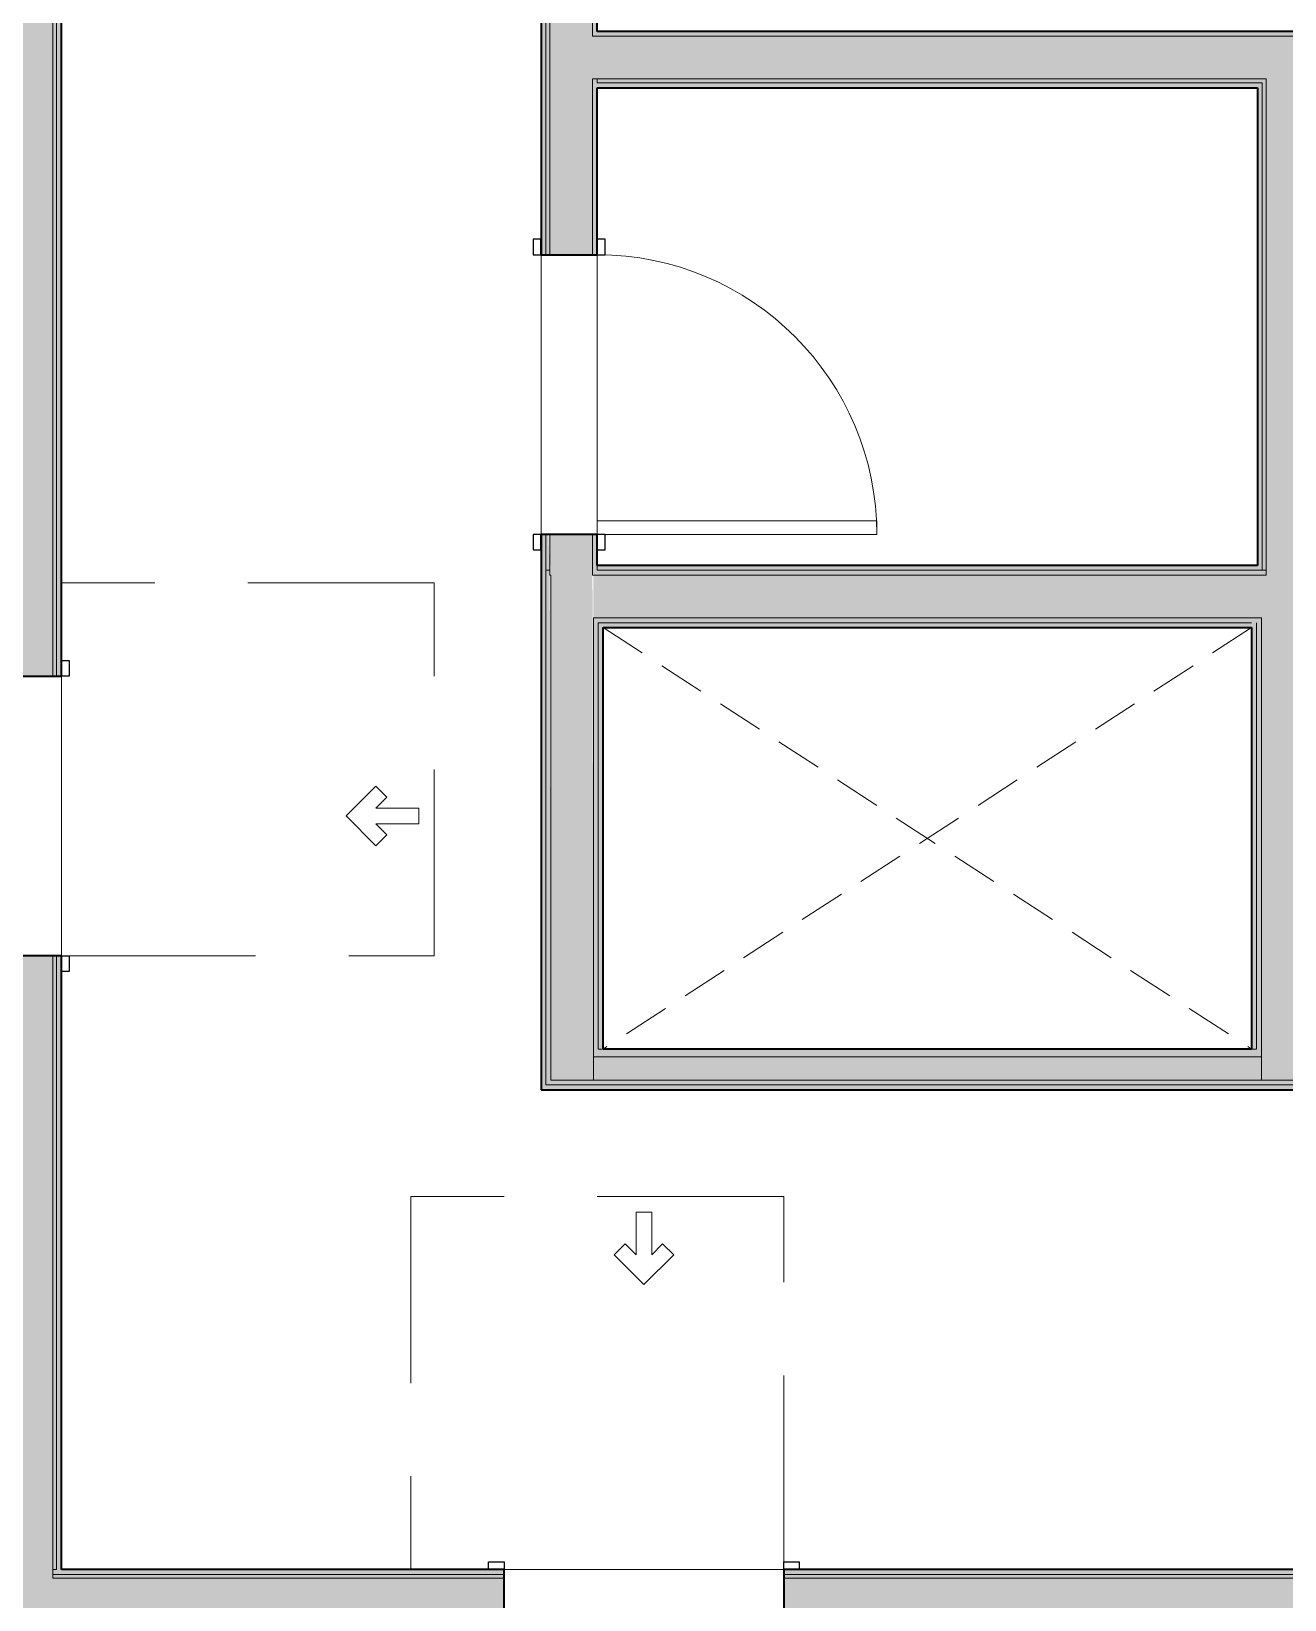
# Model space of a CAD drawing. Header units: inches. Extents: x 6 to 8416, y -388 to 6104.
# Drawn here: x 4427.5 to 4588.9, y 265.3 to 467.2 of the extents above; entities that cross this region are included whole.
import ezdxf

# ---------------------------------------------------------------- set-up
doc = ezdxf.new("R2010")
doc.units = ezdxf.units.IN
doc.header["$MEASUREMENT"] = 0
doc.linetypes.add('Hidden 1_16_', pattern=[36, 24, -12])
doc.linetypes.add('Hidden 1_8_', pattern=[9, 6, -3])
for name, color, linetype, lineweight in [('A-DETL', 90, 'Continuous', 13), ('A-DOOR', 31, 'Continuous', 18), ('A-DOOR-FRAM', 31, 'Continuous', 25), ('A-GENM', 13, 'Continuous', 18), ('A-ROOM', 32, 'Continuous', 13), ('A-WALL', 113, 'Continuous', 25), ('A-WALL-PATT', 111, 'Continuous', 35), ('I-WALL', 2, 'Continuous', 25)]:
    doc.layers.add(name, color=color, linetype=linetype, lineweight=lineweight)

# ---------------------------------------------------------------- blocks, each defined once
blk = doc.blocks.new('Single-Flush-ICC ADA-AM - 36_ x 84_-20  - _U-E _ UNIT ENTRY_-6489154-LEVEL 3 - PLAN Copy 1 Copy 1')
at = {"layer": 'A-DOOR'}
for p, q in [((16.25, -3.88), (18, -3.88)), ((16.25, -3.88), (16.25, -39.88)), ((18, -3.88), (18, -39.88)), ((16.25, -39.88), (18, -39.88))]:
    blk.add_line(p, q, dxfattribs=at)
at = {"layer": 'A-DOOR', "lineweight": 9}
blk.add_arc((18, -3.88), 36, 180, 270, dxfattribs=at)
at = {"layer": 'A-DOOR-FRAM'}
for p, q in [((-20, 3.88), (-20, 4.88)), ((-20, 4.88), (-18, 4.88)), ((-18, 4.88), (-18, 3.88)), ((18, 3.88), (18, 4.88)), ((18, 4.88), (20, 4.88)), ((20, 4.88), (20, 3.88)), ((-18, 3.88), (-20, 3.88)), ((20, 3.88), (18, 3.88)), ((-20, -3.88), (-18, -3.88)), ((-20, -4.87), (-20, -3.88)), ((-18, -3.88), (-18, -4.87)), ((18, -3.88), (20, -3.88)), ((18, -4.87), (18, -3.88)), ((20, -3.88), (20, -4.87)), ((-18, -4.87), (-20, -4.87)), ((20, -4.87), (18, -4.87))]:
    blk.add_line(p, q, dxfattribs=at)
blk = doc.blocks.new('GM Door Push Clearance-ICC ADA-AM - GM Door Push Clearance-ICC ADA-AM-V110-LEVEL 3 - PLAN Copy 1 Copy 1')
at = {"layer": 'A-GENM', "linetype": 'Hidden 1_16_', "lineweight": 9}
for p, q in [((-30, 51.88), (-30, 3.88)), ((18, 51.88), (-30, 51.88)), ((18, 4.87), (18, 51.88)), ((-1, 49.88), (-1, 44.37)), ((1, 49.88), (-1, 49.88)), ((1, 49.88), (1, 44.37)), ((-2.41, 45.79), (-3.83, 44.37)), ((-1, 44.37), (-2.41, 45.79)), ((1, 44.37), (2.41, 45.79)), ((2.41, 45.79), (3.83, 44.37)), ((-3.83, 44.37), (0, 40.55)), ((3.83, 44.37), (0, 40.55)), ((-18, 3.88), (18, 3.88))]:
    blk.add_line(p, q, dxfattribs=at)
blk = doc.blocks.new('Single-Flush-ICC ADA-AM - 36_ x 84_-20-13876669-LEVEL 3 - PLAN Copy 1 Copy 1')
at = {"layer": 'A-DOOR'}
for p, q in [((16.25, 39.63), (18, 39.63)), ((16.25, 3.62), (16.25, 39.63)), ((18, 3.62), (18, 39.63)), ((16.25, 3.62), (18, 3.62))]:
    blk.add_line(p, q, dxfattribs=at)
at = {"layer": 'A-DOOR', "lineweight": 9}
blk.add_arc((18, 3.62), 36, 90, 180, dxfattribs=at)
at = {"layer": 'A-DOOR-FRAM'}
for p, q in [((-18, 4.62), (-20, 4.62)), ((-20, 4.62), (-20, 3.62)), ((-18, 3.62), (-18, 4.62)), ((20, 4.62), (18, 4.62)), ((18, 4.62), (18, 3.62)), ((20, 3.62), (20, 4.62)), ((-20, 3.62), (-18, 3.62)), ((18, 3.62), (20, 3.62)), ((-18, -3.63), (-20, -3.63)), ((-20, -3.63), (-20, -4.63)), ((-18, -4.63), (-18, -3.63)), ((20, -3.63), (18, -3.63)), ((18, -3.63), (18, -4.63)), ((20, -4.63), (20, -3.63)), ((-20, -4.63), (-18, -4.63)), ((18, -4.63), (20, -4.63))]:
    blk.add_line(p, q, dxfattribs=at)

msp = doc.modelspace()

# ---------------------------------------------------------------- hatches: boundary and pattern name
at = {"layer": 'A-WALL-PATT', "lineweight": 25}
h = msp.add_hatch(color=10, dxfattribs=at)
h.paths.add_polyline_path([(4431.41533733, 344.18577679), (4431.41533733, 348.18577679), (4430.79033733, 348.18577679), (4430.79033733, 344.18577679)])
h.paths.add_polyline_path([(4430.79033733, 384.18577679), (4431.41533733, 384.18577679), (4431.41533733, 807.06077679), (4430.79033733, 807.06077679), (4430.79033733, 409.83856081)])
h = msp.add_hatch(color=10, dxfattribs=at)
h.paths.add_polyline_path([(4493.16533733, 398.43577679), (4493.79033733, 398.43577679), (4493.79033733, 402.43577679), (4493.16533733, 402.43577679)])
h.paths.add_polyline_path([(4493.79033733, 438.43577679), (4493.79033733, 499.68577679), (4493.16533733, 499.68577679), (4493.16533733, 438.43577679)])
at = {"layer": 'A-WALL-PATT'}
h = msp.add_hatch(color=10, dxfattribs=at)
h.paths.add_polyline_path([(4500.41533733, 397.81077679), (4500.41533733, 402.43577679), (4499.79033733, 402.43577679), (4499.79033733, 397.81077679)])
h.paths.add_polyline_path([(4499.79033733, 438.43577679), (4500.41533733, 438.43577679), (4500.41533733, 461.06077679), (4499.79033733, 461.06077679)])
h.paths.add_polyline_path([(4499.79033733, 466.56077679), (4500.41533733, 466.56077679), (4500.41533733, 499.68577679), (4499.79033733, 499.68577679), (4499.79033733, 488.56556081)])
for points in [[(4592.04033733, 466.56077679), (4592.66533733, 466.56077679), (4592.66533733, 467.18577679), (4500.41533733, 467.18577679), (4500.41533733, 466.56077679), (4578.47303685, 466.56077679)], [(4493.16533733, 330.93577679), (4493.79033733, 331.11156081), (4493.79033733, 398.43577679), (4493.16533733, 398.43577679), (4493.16533733, 331.11156081)], [(4493.79033733, 331.56077679), (4494.41533733, 331.56077679), (4494.29033733, 397.81077679), (4493.79033733, 397.81077679), (4493.79033733, 370.47506081)], [(4578.47303685, 397.18577679), (4586.54033733, 397.18577679), (4586.54033733, 397.81077679), (4499.79033733, 397.81077679), (4499.91533733, 397.18577679), (4544.73053685, 397.18577679)], [(4499.91533733, 335.18577679), (4500.54033733, 335.18577679), (4500.54033733, 391.68577679), (4499.91533733, 391.68577679), (4499.91533733, 370.47506081)], [(4544.73053685, 391.06077679), (4585.29033733, 391.06077679), (4585.29033733, 391.68577679), (4500.54033733, 391.68577679), (4500.54033733, 391.06077679), (4510.98803685, 391.06077679)], [(4585.91533733, 335.18577679), (4585.91533733, 391.68577679), (4585.29033733, 391.68577679), (4585.29033733, 335.18577679)], [(4578.47303685, 390.43577679), (4584.66533733, 390.43577679), (4584.66533733, 391.06077679), (4501.16533733, 391.06077679), (4501.16533733, 390.43577679), (4544.73053685, 390.43577679)], [(4584.66533733, 336.18577679), (4585.29033733, 336.18577679), (4585.29033733, 391.06077679), (4584.66533733, 391.06077679), (4584.66533733, 340.95243581)], [(4592.04033733, 330.93577679), (4592.04033733, 331.56077679), (4493.79033733, 331.56077679), (4493.79033733, 330.93577679), (4591.41533733, 330.93577679)], [(4501.16533733, 331.56077679), (4591.41533733, 331.56077679), (4591.41533733, 332.18577679), (4494.41533733, 332.18577679), (4494.41533733, 331.56077679)]]:
    msp.add_hatch(color=10, dxfattribs=at).paths.add_polyline_path(points)
at = {"layer": 'A-WALL-PATT', "lineweight": 25}
for points in [[(4585.41533733, 459.93577679), (4586.04033733, 459.93577679), (4586.04033733, 460.56077679), (4500.41533733, 460.56077679), (4500.41533733, 459.93577679), (4578.47303685, 459.93577679)], [(4585.91533733, 398.43577679), (4586.04033733, 398.43577679), (4586.04033733, 459.93577679), (4585.41533733, 459.93577679), (4585.41533733, 398.43577679)], [(4578.47303685, 397.81077679), (4586.04033733, 397.81077679), (4585.91533733, 398.43577679), (4500.41533733, 398.43577679), (4500.41533733, 397.81077679), (4544.73053685, 397.81077679)], [(4500.54033733, 336.18577679), (4501.16533733, 336.18577679), (4501.16533733, 391.06077679), (4500.54033733, 391.06077679), (4500.54033733, 370.47506081)], [(4430.79033733, 269.18577679), (4431.41533733, 269.18577679), (4431.41533733, 344.18577679), (4430.79033733, 344.18577679), (4430.79033733, 272.06631081)], [(4544.73053685, 335.18577679), (4585.29033733, 335.18577679), (4585.29033733, 336.18577679), (4500.54033733, 336.18577679), (4500.54033733, 335.18577679), (4501.16533733, 335.18577679)], [(4840.04033733, 268.56077679), (4840.66533733, 268.56077679), (4840.66533733, 269.18577679), (4529.54033733, 269.18577679), (4529.54033733, 268.56077679), (4831.54178685, 268.56077679)]]:
    msp.add_hatch(color=10, dxfattribs=at).paths.add_polyline_path(points)
h = msp.add_hatch(color=10, dxfattribs=at)
h.paths.add_polyline_path([(4477.24553685, 268.56077679), (4488.41533733, 268.56077679), (4488.41533733, 269.18577679), (4430.29033733, 269.18577679), (4430.29033733, 268.56077679), (4443.50303685, 268.56077679)])
h.paths.add_polyline_path([(4529.54033733, 268.56077679), (4529.54033733, 269.18577679), (4524.41533733, 269.18577679), (4524.41533733, 268.56077679)])
at = {"layer": 'I-WALL'}
h = msp.add_hatch(color=10, dxfattribs=at)
h.paths.add_polyline_path([(4430.29033733, 344.18577679), (4430.29033733, 348.18577679), (4424.79033733, 348.18577679), (4424.79033733, 344.18577679)])
h.paths.add_polyline_path([(4424.79033733, 384.18577679), (4430.29033733, 384.18577679), (4430.29033733, 806.56077679), (4424.79033733, 806.56077679), (4424.79033733, 409.83856081)])
h = msp.add_hatch(color=10, dxfattribs=at)
h.paths.add_polyline_path([(4430.79033733, 344.18577679), (4430.79033733, 348.18577679), (4430.29033733, 348.18577679), (4430.29033733, 344.18577679)])
h.paths.add_polyline_path([(4430.79033733, 384.18577679), (4430.79033733, 806.56077679), (4430.29033733, 806.56077679), (4430.29033733, 384.18577679)])
h = msp.add_hatch(color=10, dxfattribs=at)
h.paths.add_polyline_path([(4493.79033733, 397.81077679), (4494.29033733, 397.81077679), (4494.11678685, 402.43577679), (4493.79033733, 402.43577679), (4493.79033733, 398.43577679)])
h.paths.add_polyline_path([(4493.79033733, 438.43577679), (4494.29033733, 438.43577679), (4494.29033733, 499.68577679), (4493.79033733, 499.68577679), (4493.79033733, 488.56556081)])
h = msp.add_hatch(color=10, dxfattribs=at)
h.paths.add_polyline_path([(4499.79033733, 397.18577679), (4499.79033733, 402.43577679), (4494.29033733, 402.43577679), (4494.41533733, 397.18577679)])
h.paths.add_polyline_path([(4499.79033733, 438.43577679), (4499.79033733, 499.68577679), (4494.29033733, 499.68577679), (4494.29033733, 438.43577679)])
for points in [[(4586.54033733, 461.06077679), (4592.04033733, 461.06077679), (4592.04033733, 466.56077679), (4499.79033733, 466.56077679), (4499.79033733, 461.06077679), (4578.47303685, 461.06077679)], [(4586.04033733, 460.56077679), (4586.54033733, 460.56077679), (4586.54033733, 461.06077679), (4500.41533733, 461.06077679), (4500.41533733, 460.56077679), (4578.47303685, 460.56077679)], [(4586.54033733, 397.81077679), (4586.54033733, 460.56077679), (4586.04033733, 460.56077679), (4586.04033733, 397.81077679)], [(4586.54033733, 397.18577679), (4592.04033733, 397.18577679), (4592.04033733, 461.06077679), (4586.54033733, 461.06077679), (4586.54033733, 397.81077679)], [(4499.91533733, 332.18577679), (4499.79033733, 397.18577679), (4494.41533733, 397.18577679), (4494.41533733, 332.18577679)], [(4585.91533733, 391.68577679), (4585.91533733, 397.18577679), (4499.91533733, 397.18577679), (4499.91533733, 391.68577679), (4585.29033733, 391.68577679)], [(4591.41533733, 332.18577679), (4591.41533733, 397.18577679), (4585.91533733, 397.18577679), (4585.91533733, 332.18577679)], [(4430.29033733, 268.06077679), (4430.29033733, 344.18577679), (4424.79033733, 344.18577679), (4424.79033733, 268.06077679), (4426.63178685, 268.06077679)], [(4430.79033733, 269.18577679), (4430.79033733, 344.18577679), (4430.29033733, 344.18577679), (4430.29033733, 269.18577679)], [(4585.91533733, 332.18577679), (4585.91533733, 335.18577679), (4499.91533733, 335.18577679), (4499.91533733, 332.18577679), (4584.66533733, 332.18577679)], [(4831.54178685, 268.06077679), (4841.29033733, 268.06077679), (4841.29033733, 268.56077679), (4529.54033733, 268.56077679), (4529.54033733, 268.06077679), (4814.67053685, 268.06077679)], [(4841.29033733, 262.56077679), (4841.29033733, 268.06077679), (4529.54033733, 268.06077679), (4529.54033733, 262.56077679), (4840.66533733, 262.56077679)]]:
    msp.add_hatch(color=10, dxfattribs=at).paths.add_polyline_path(points)
h = msp.add_hatch(color=10, dxfattribs=at)
h.paths.add_polyline_path([(4529.54033733, 268.06077679), (4529.54033733, 268.56077679), (4524.41533733, 268.56077679), (4524.41533733, 268.06077679)])
h.paths.add_polyline_path([(4443.50303685, 268.06077679), (4488.41533733, 268.06077679), (4488.41533733, 268.56077679), (4430.29033733, 268.56077679), (4430.29033733, 268.06077679)])
h = msp.add_hatch(color=10, dxfattribs=at)
h.paths.add_polyline_path([(4529.54033733, 262.56077679), (4529.54033733, 268.06077679), (4524.41533733, 268.06077679), (4524.41533733, 262.56077679)])
h.paths.add_polyline_path([(4426.63178685, 262.56077679), (4488.41533733, 262.56077679), (4488.41533733, 268.06077679), (4424.79033733, 268.06077679), (4424.79033733, 262.56077679)])

# ---------------------------------------------------------------- linework, layer by layer
at = {"layer": 'A-DETL', "linetype": 'Hidden 1_8_', "lineweight": 9}
for p, q in [((4501.16533733, 390.43577679), (4584.66533733, 336.18577679)), ((4584.66533733, 390.43577679), (4501.16533733, 336.18577679))]:
    msp.add_line(p, q, dxfattribs=at)
at = {"layer": 'A-ROOM', "lineweight": 9, "flags": 128}
for points in [[(4853.04033733, 563.31077679), (4785.54033733, 563.31077679), (4785.54033733, 914.43577679), (4659.54033733, 914.43577679), (4659.54033733, 912.43577679), (4549.66358475, 912.43577679), (4549.66358475, 883.68577679), (4500.91533733, 883.68577679), (4500.91533733, 499.68577679), (4500.41533733, 499.68577679), (4500.41533733, 467.18577679), (4592.66533733, 467.18577679), (4592.66533733, 398.49858278), (4592.66533733, 394.43577679), (4592.66533733, 338.18577679), (4733.66533733, 338.18577679), (4733.66533733, 370.81077679), (4778.16533733, 370.81077679), (4778.16533733, 343.68577679), (4844.04033733, 343.68577679)], [(4431.41533733, 807.68577679), (4431.41533733, 344.18577679), (4431.41533733, 269.18577679), (4529.54033733, 269.18577679), (4836.66533733, 269.18577679), (4840.04033733, 269.18577679), (4840.04033733, 271.58477679), (4840.04033733, 336.43577679), (4778.16533733, 336.43577679), (4778.16533733, 330.93577679), (4736.66533733, 330.93577679), (4588.66533733, 330.93577679), (4493.16533733, 330.93577679), (4493.16533733, 394.43577679), (4493.16533733, 398.49858278), (4493.16533733, 463.56077679), (4493.16533733, 499.68577679)]]:
    msp.add_lwpolyline(points, dxfattribs=at)
for points in [[(4500.41533733, 398.43577679), (4585.41533733, 398.43577679), (4585.41533733, 459.93577679), (4500.41533733, 459.93577679)], [(4501.16533733, 390.43577679), (4501.16533733, 336.18577679), (4584.66533733, 336.18577679), (4584.66533733, 390.43577679)]]:
    msp.add_lwpolyline(points, close=True, dxfattribs=at)
at = {"layer": 'A-WALL', "lineweight": 9}
for p, q in [((4430.29033733, 806.56077679), (4430.29033733, 384.18577679)), ((4430.79033733, 807.06077679), (4430.79033733, 384.18577679)), ((4493.79033733, 438.43577679), (4493.79033733, 503.68577679)), ((4494.29033733, 438.43577679), (4494.29033733, 503.68577679)), ((4499.79033733, 466.56077679), (4499.79033733, 503.68577679)), ((4592.04033733, 466.56077679), (4499.79033733, 466.56077679)), ((4586.54033733, 461.06077679), (4499.79033733, 461.06077679)), ((4499.79033733, 438.43577679), (4499.79033733, 461.06077679)), ((4500.41533733, 461.06077679), (4500.41533733, 460.56077679)), ((4586.04033733, 460.56077679), (4500.41533733, 460.56077679)), ((4586.04033733, 397.81077679), (4586.04033733, 460.56077679)), ((4586.54033733, 397.18577679), (4586.54033733, 461.06077679)), ((4493.79033733, 402.43577679), (4493.79033733, 331.56077679)), ((4494.29033733, 397.18577679), (4494.29033733, 402.43577679)), ((4499.79033733, 397.18577679), (4499.79033733, 402.43577679)), ((4494.29033733, 397.81077679), (4493.79033733, 397.81077679)), ((4500.41533733, 397.81077679), (4500.41533733, 398.43577679)), ((4500.41533733, 397.81077679), (4586.54033733, 397.81077679)), ((4494.41533733, 397.18577679), (4494.29033733, 397.18577679)), ((4494.41533733, 397.18577679), (4494.41533733, 332.18577679)), ((4499.79033733, 397.18577679), (4586.54033733, 397.18577679)), ((4499.91533733, 391.68577679), (4585.91533733, 391.68577679)), ((4499.91533733, 332.18577679), (4499.91533733, 391.68577679)), ((4585.91533733, 391.68577679), (4585.91533733, 332.18577679)), ((4500.54033733, 391.06077679), (4500.54033733, 336.18577679)), ((4500.54033733, 391.06077679), (4584.66533733, 391.06077679)), ((4585.29033733, 391.06077679), (4585.29033733, 336.18577679)), ((4430.29033733, 348.18577679), (4430.29033733, 268.06077679)), ((4430.79033733, 348.18577679), (4430.79033733, 269.18577679)), ((4499.91533733, 335.18577679), (4585.91533733, 335.18577679)), ((4501.16533733, 336.18577679), (4500.54033733, 336.18577679)), ((4585.29033733, 336.18577679), (4584.66533733, 336.18577679)), ((4493.79033733, 331.56077679), (4665.91533733, 331.56077679)), ((4494.41533733, 332.18577679), (4591.41533733, 332.18577679)), ((4430.29033733, 269.18577679), (4430.79033733, 269.18577679)), ((4430.29033733, 268.56077679), (4488.41533733, 268.56077679)), ((4524.41533733, 268.56077679), (4841.29033733, 268.56077679)), ((4430.29033733, 268.06077679), (4488.41533733, 268.06077679)), ((4524.41533733, 268.06077679), (4841.29033733, 268.06077679))]:
    msp.add_line(p, q, dxfattribs=at)
at = {"layer": 'I-WALL', "lineweight": 35}
for p, q in [((4431.41533733, 384.18577679), (4431.41533733, 807.68577679)), ((4493.16533733, 503.68577679), (4493.16533733, 438.43577679)), ((4500.41533733, 467.18577679), (4500.41533733, 499.68577679)), ((4592.66533733, 467.18577679), (4500.41533733, 467.18577679)), ((4500.41533733, 459.93577679), (4585.41533733, 459.93577679)), ((4500.41533733, 438.43577679), (4500.41533733, 459.93577679)), ((4585.41533733, 459.93577679), (4585.41533733, 398.43577679)), ((4493.16533733, 438.43577679), (4500.41533733, 438.43577679)), ((4493.16533733, 402.43577679), (4493.16533733, 330.93577679)), ((4500.41533733, 402.43577679), (4493.16533733, 402.43577679)), ((4500.41533733, 398.43577679), (4500.41533733, 402.43577679)), ((4585.41533733, 398.43577679), (4500.41533733, 398.43577679)), ((4501.16533733, 336.18577679), (4501.16533733, 390.43577679)), ((4501.16533733, 390.43577679), (4584.66533733, 390.43577679)), ((4584.66533733, 390.43577679), (4584.66533733, 336.18577679)), ((4423.66533733, 384.18577679), (4431.41533733, 384.18577679)), ((4431.41533733, 348.18577679), (4423.66533733, 348.18577679)), ((4431.41533733, 269.18577679), (4431.41533733, 348.18577679)), ((4584.66533733, 336.18577679), (4501.16533733, 336.18577679)), ((4493.16533733, 330.93577679), (4665.91533733, 330.93577679)), ((4488.41533733, 269.18577679), (4431.41533733, 269.18577679)), ((4488.41533733, 261.43577679), (4488.41533733, 269.18577679)), ((4524.41533733, 269.18577679), (4524.41533733, 261.43577679)), ((5005.16533733, 269.18577679), (4524.41533733, 269.18577679))]:
    msp.add_line(p, q, dxfattribs=at)

# ---------------------------------------------------------------- block references
at = {"layer": 'A-DOOR', "rotation": 269.9999999999999}
for name, p in [('Single-Flush-ICC ADA-AM - 36_ x 84_-20-13876669-LEVEL 3 - PLAN Copy 1 Copy 1', (4496.79033733, 420.43577679)), ('Single-Flush-ICC ADA-AM - 36_ x 84_-20  - _U-E _ UNIT ENTRY_-6489154-LEVEL 3 - PLAN Copy 1 Copy 1', (4427.54033733, 366.18577679))]:
    msp.add_blockref(name, p, dxfattribs=at)
at = {"layer": 'A-DOOR'}
msp.add_blockref('Single-Flush-ICC ADA-AM - 36_ x 84_-20  - _U-E _ UNIT ENTRY_-6489154-LEVEL 3 - PLAN Copy 1 Copy 1', (4506.41533733, 265.31077679), dxfattribs=at)
at = {"layer": 'A-GENM', "linetype": 'Hidden 1_16_', "lineweight": 9, "rotation": 269.9999999999998}
msp.add_blockref('GM Door Push Clearance-ICC ADA-AM - GM Door Push Clearance-ICC ADA-AM-V110-LEVEL 3 - PLAN Copy 1 Copy 1', (4427.54033733, 366.18577679), dxfattribs=at)
at = {"layer": 'A-GENM', "linetype": 'Hidden 1_16_', "lineweight": 9}
msp.add_blockref('GM Door Push Clearance-ICC ADA-AM - GM Door Push Clearance-ICC ADA-AM-V110-LEVEL 3 - PLAN Copy 1 Copy 1', (4506.41533733, 265.31077679), dxfattribs=at)

doc.saveas('drawing.dxf')
